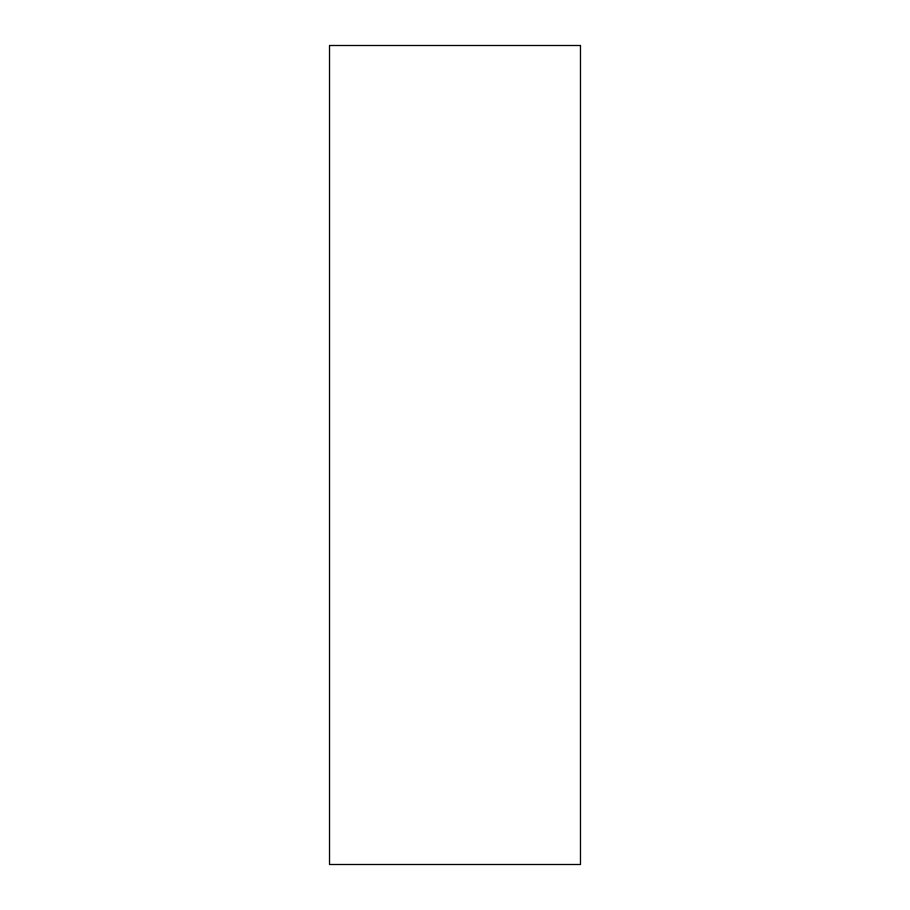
<?xml version="1.0" encoding="UTF-8"?>
<svg xmlns="http://www.w3.org/2000/svg" width="910" height="910" viewBox="0 0 910 910"><rect width="100%" height="100%" fill="white"/><g stroke="black" fill="none" stroke-linecap="round" stroke-linejoin="round"><path stroke-width="1.36" d="M580.478 45.5L329.522 45.5L329.522 864.5L580.478 864.5L580.478 45.5"/></g></svg>
